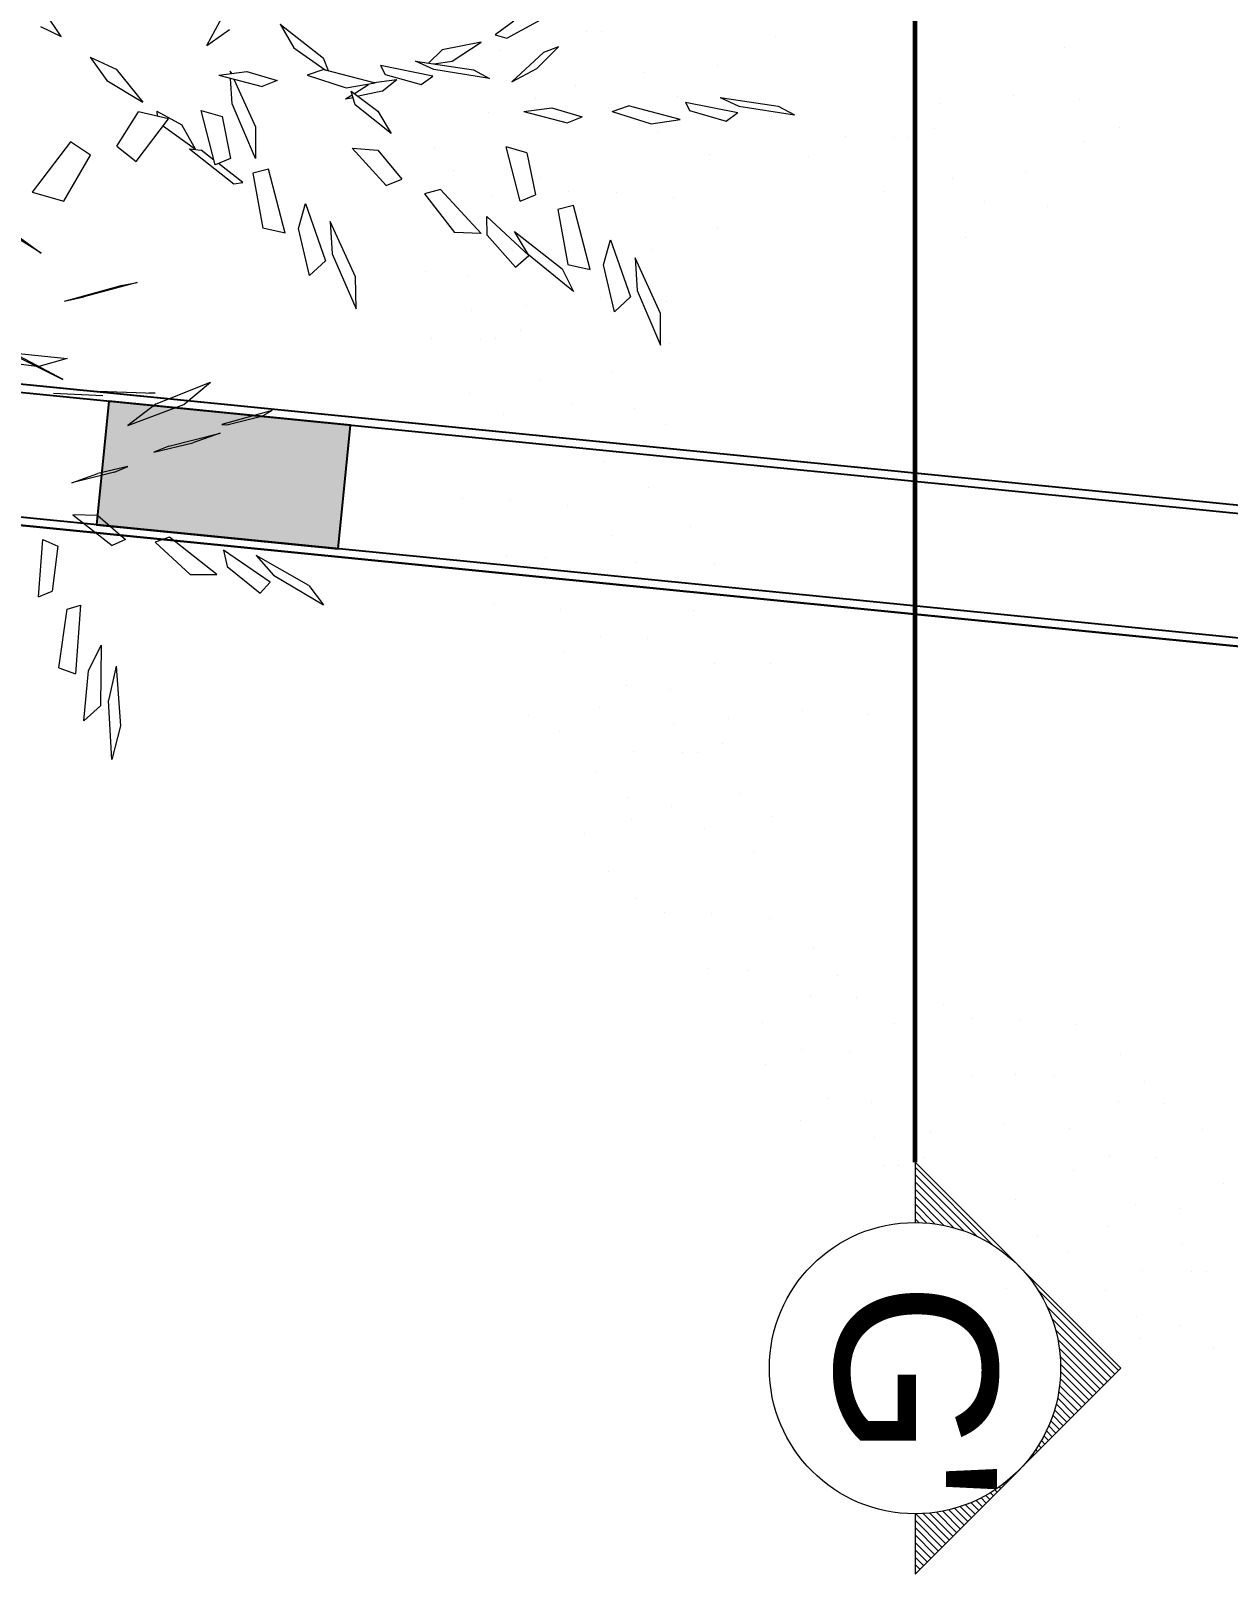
# Model space of a CAD drawing. Header units: metres. Extents: x 42 to 199, y -121 to 268.
# Drawn here: x 124.647 to 126.865, y -87.869 to -85.01 of the extents above; entities that cross this region are included whole.
import ezdxf
from ezdxf.enums import TextEntityAlignment as Align

# ---------------------------------------------------------------- set-up
doc = ezdxf.new("R2010")
doc.units = ezdxf.units.M
doc.header["$LTSCALE"] = 0.3
doc.linetypes.add('DASHDOT2', pattern=[0.5, 0.25, -0.125, 0, -0.125])
doc.layers.get('0').update_dxf_attribs({"color": 8})
for name, color, linetype, lineweight in [('A-AnnO-section lines', 8, 'Continuous', 18), ('A-LANDSCAPE', 8, 'Continuous', 5), ('DA HOUSE ARCH LAYOUT', 8, 'Continuous', 9)]:
    doc.layers.add(name, color=color, linetype=linetype, lineweight=lineweight)
for name, color, linetype in [('A-Cols', 8, 'Continuous'), ('A-Site Boundary', 8, 'Continuous'), ('A-Wall-Full', 8, 'Continuous'), ('A-Wall-Plst', 8, 'Continuous')]:
    doc.layers.add(name, color=color, linetype=linetype)
doc.styles.get("Standard").update_dxf_attribs({"font": 'arial.ttf'})

# ---------------------------------------------------------------- blocks, each defined once
blk = doc.blocks.new('zw$195B-flat-1-flat-1-flat-1-flat-1-flat-1-flat-1')
at = {"layer": 'A-Site Boundary', "color": 8, "ltscale": 0.6}
for points in [[(-3.9776, -0.1085), (-3.4816, 5.5764), (-2.9436, 11.7416), (-2.5633, 16.1008), (-2.2011, 20.2521), (1.5727, 19.7419), (5.0323, 19.2741), (8.9429, 18.7454), (12.7318, 18.2331), (16.7243, 17.6933), (21.1213, 17.0988), (25.111, 16.5594), (27.3947, 16.2506), (29.2079, 16.0055), (32.0196, 15.6253), (31.5318, 10.718), (30.9785, 5.1523), (30.2862, -1.8121)], [(-3.7186, -0.1311), (-3.2226, 5.5538), (-2.6846, 11.719), (-2.3043, 16.0782), (-1.9657, 19.9579), (1.5378, 19.4842), (4.9975, 19.0165), (8.9081, 18.4878), (12.6969, 17.9755), (16.6894, 17.4357), (21.0864, 16.8412), (25.0762, 16.3017), (27.3599, 15.993), (29.173, 15.7478), (31.7361, 15.4013), (31.2731, 10.7437), (30.7198, 5.178), (30.0275, -1.7864)]]:
    blk.add_lwpolyline(points, dxfattribs=at)
blk = doc.blocks.new('zw$CD40')
h = blk.add_hatch()
h.set_pattern_fill('ANSI31', color=8, scale=0.00077108, style=0)
h.set_pattern_definition([(45, (2.80108964, 1.68303136), (-6.81544715e-05, 6.81544715e-05), [])])
h.paths.add_polyline_path([(0.043944, 0.006515), (0.042036, 0.004607, -0.414214), (0.045853, 0.004607)])
h.paths.add_polyline_path([(0.042036, 0.004607), (0.040128, 0.002699), (0.041245, 0.002699, -0.198912)])
h.paths.add_polyline_path([(0.045853, 0.004607, -0.198912), (0.046643, 0.002699), (0.047761, 0.002699)])
at = {"color": 8}
for p, q in [((0.040128, 0.002699), (0.043944, 0.006515)), ((0.047761, 0.002699), (0.043944, 0.006515)), ((0.040128, 0.002699), (0.041245, 0.002699)), ((0.046643, 0.002699), (0.047761, 0.002699))]:
    blk.add_line(p, q, dxfattribs=at)
at = {"color": 8, "linetype": 'DASHDOT2', "ltscale": 0.3, "const_width": 0.0000907}
blk.add_lwpolyline([(0.040128, 0.002699), (0.003069, 0.002699)], dxfattribs=at)
at = {"color": 8}
blk.add_circle((0.043944, 0.002699), 0.002699, dxfattribs=at)
blk.add_attdef("A'", text='', height=0.003, dxfattribs=at).set_placement((0.04437, 0.002721), align=Align.MIDDLE)
blk = doc.blocks.new('SECTION LINES')
at = {"layer": 'A-AnnO-section lines', "color": 8}
ref = blk.add_blockref('zw$CD40', (126.0153, -83.0932), dxfattribs=dict(at, xscale=100, yscale=100, zscale=100, rotation=269.9999999999999))
ref.add_attrib("A'", "G'", dxfattribs={"layer": '0', "height": 0.3, "rotation": 270}).set_placement((126.2873, -87.5302), align=Align.MIDDLE)
blk = doc.blocks.new('MUSTER_0')
at = {"color": 8, "linetype": 'Continuous', "transparency": 33554585}
for p, q in [((7.3793, -2.8188), (7.3793, -2.8188)), ((7.2723, -2.8678), (7.2723, -2.8678)), ((7.1353, -2.8868), (7.1353, -2.8868)), ((7.2803, -2.8888), (7.2803, -2.8888)), ((7.3643, -2.8778), (7.3643, -2.8778)), ((7.2433, -2.9168), (7.2433, -2.9168)), ((7.1948, -2.9388), (7.1948, -2.9388)), ((7.4033, -2.9303), (7.4033, -2.9303)), ((7.0683, -2.9448), (7.0683, -2.9448)), ((7.3033, -2.9608), (7.3033, -2.9608)), ((7.3728, -2.9468), (7.3728, -2.9468)), ((7.1318, -2.9968), (7.1318, -2.9968)), ((7.2103, -3.0038), (7.2103, -3.0038)), ((7.3508, -3.0043), (7.3508, -3.0043)), ((7.0493, -3.0133), (7.0493, -3.0133)), ((7.2563, -3.0328), (7.2563, -3.0328)), ((7.0268, -3.0523), (7.0268, -3.0523)), ((7.0693, -3.0808), (7.0693, -3.0808)), ((7.1528, -3.0668), (7.1528, -3.0668)), ((7.3118, -3.0783), (7.3118, -3.0783)), ((7.4118, -3.0718), (7.4118, -3.0718)), ((6.9998, -3.1013), (6.9998, -3.1013)), ((7.1923, -3.1123), (7.1923, -3.1123)), ((7.3043, -3.1313), (7.3043, -3.1313)), ((7.1328, -3.1383), (7.1328, -3.1383)), ((7.3973, -3.1493), (7.3973, -3.1493)), ((6.9788, -3.1798), (6.9788, -3.1798)), ((7.0648, -3.1858), (7.0648, -3.1858)), ((7.2638, -3.1818), (7.2638, -3.1818)), ((7.3288, -3.2253), (7.3288, -3.2253)), ((7.0813, -3.2438), (7.0813, -3.2438)), ((7.1598, -3.2358), (7.1598, -3.2358)), ((6.9993, -3.2658), (6.9993, -3.2658)), ((7.3113, -3.2838), (7.3113, -3.2838)), ((7.1068, -3.3063), (7.1068, -3.3063)), ((7.0218, -3.3358), (7.0218, -3.3358)), ((7.2078, -3.3393), (7.2078, -3.3393)), ((7.2478, -3.3353), (7.2478, -3.3353)), ((7.2723, -3.3678), (7.2723, -3.3678)), ((7.0158, -3.3833), (7.0158, -3.3833)), ((7.1353, -3.3868), (7.1353, -3.3868)), ((7.2803, -3.3888), (7.2803, -3.3888)), ((6.9903, -3.4373), (6.9903, -3.4373)), ((7.1948, -3.4388), (7.1948, -3.4388)), ((7.2433, -3.4168), (7.2433, -3.4168)), ((7.0683, -3.4448), (7.0683, -3.4448)), ((7.1318, -3.4968), (7.1318, -3.4968)), ((7.2103, -3.5038), (7.2103, -3.5038)), ((7.0493, -3.5133), (7.0493, -3.5133)), ((7.2563, -3.5328), (7.2563, -3.5328)), ((7.0268, -3.5523), (7.0268, -3.5523)), ((5.6528, -3.5668), (5.6528, -3.5668)), ((7.0693, -3.5808), (7.0693, -3.5808)), ((7.1528, -3.5668), (7.1528, -3.5668)), ((6.9998, -3.6013), (6.9998, -3.6013)), ((5.6923, -3.6123), (5.6923, -3.6123)), ((7.1923, -3.6123), (7.1923, -3.6123)), ((5.6328, -3.6383), (5.6328, -3.6383)), ((5.8043, -3.6313), (5.8043, -3.6313)), ((6.6328, -3.6383), (6.6328, -3.6383)), ((7.1328, -3.6383), (7.1328, -3.6383)), ((5.5648, -3.6858), (5.5648, -3.6858)), ((5.7638, -3.6818), (5.7638, -3.6818)), ((6.9788, -3.6798), (6.9788, -3.6798)), ((7.0648, -3.6858), (7.0648, -3.6858)), ((5.6598, -3.7358), (5.6598, -3.7358)), ((5.8288, -3.7253), (5.8288, -3.7253)), ((5.8903, -3.7353), (5.8903, -3.7353)), ((6.6598, -3.7358), (6.6598, -3.7358)), ((6.8288, -3.7253), (6.8288, -3.7253)), ((6.8903, -3.7353), (6.8903, -3.7353)), ((7.0813, -3.7438), (7.0813, -3.7438)), ((6.9993, -3.7658), (6.9993, -3.7658)), ((5.8113, -3.7838), (5.8113, -3.7838)), ((6.8113, -3.7838), (6.8113, -3.7838)), ((5.8793, -3.8188), (5.8793, -3.8188)), ((6.6068, -3.8063), (6.6068, -3.8063)), ((6.8793, -3.8188), (6.8793, -3.8188)), ((5.7078, -3.8393), (5.7078, -3.8393)), ((5.7478, -3.8353), (5.7478, -3.8353)), ((6.7078, -3.8393), (6.7078, -3.8393)), ((6.7478, -3.8353), (6.7478, -3.8353)), ((7.0218, -3.8358), (7.0218, -3.8358)), ((5.7723, -3.8678), (5.7723, -3.8678)), ((5.7803, -3.8888), (5.7803, -3.8888)), ((5.8643, -3.8778), (5.8643, -3.8778)), ((6.6353, -3.8868), (6.6353, -3.8868)), ((6.7723, -3.8678), (6.7723, -3.8678)), ((6.7803, -3.8888), (6.7803, -3.8888)), ((6.8643, -3.8778), (6.8643, -3.8778)), ((7.0158, -3.8833), (7.0158, -3.8833)), ((6.4903, -3.9373), (6.4903, -3.9373)), ((6.7433, -3.9168), (6.7433, -3.9168)), ((6.9033, -3.9303), (6.9033, -3.9303)), ((6.9903, -3.9373), (6.9903, -3.9373)), ((5.8033, -3.9608), (5.8033, -3.9608)), ((6.5683, -3.9448), (6.5683, -3.9448)), ((6.6948, -3.9388), (6.6948, -3.9388)), ((6.8033, -3.9608), (6.8033, -3.9608)), ((6.8728, -3.9468), (6.8728, -3.9468)), ((5.8508, -4.0043), (5.8508, -4.0043)), ((6.4473, -3.9908), (6.4473, -3.9908)), ((6.6318, -3.9968), (6.6318, -3.9968)), ((6.7103, -4.0038), (6.7103, -4.0038)), ((6.8508, -4.0043), (6.8508, -4.0043)), ((6.9473, -3.9908), (6.9473, -3.9908)), ((6.5493, -4.0133), (6.5493, -4.0133)), ((6.7563, -4.0328), (6.7563, -4.0328)), ((6.5268, -4.0523), (6.5268, -4.0523)), ((5.8118, -4.0783), (5.8118, -4.0783)), ((6.3118, -4.0783), (6.3118, -4.0783)), ((6.4118, -4.0718), (6.4118, -4.0718)), ((6.5693, -4.0808), (6.5693, -4.0808)), ((6.6528, -4.0668), (6.6528, -4.0668)), ((6.8118, -4.0783), (6.8118, -4.0783)), ((5.9998, -4.1013), (5.9998, -4.1013)), ((6.4998, -4.1013), (6.4998, -4.1013)), ((5.6923, -4.1123), (5.6923, -4.1123)), ((6.1923, -4.1123), (6.1923, -4.1123)), ((6.6923, -4.1123), (6.6923, -4.1123)), ((5.8043, -4.1313), (5.8043, -4.1313)), ((5.8973, -4.1493), (5.8973, -4.1493)), ((6.1328, -4.1383), (6.1328, -4.1383)), ((6.3043, -4.1313), (6.3043, -4.1313)), ((6.3973, -4.1493), (6.3973, -4.1493)), ((6.6328, -4.1383), (6.6328, -4.1383)), ((6.8043, -4.1313), (6.8043, -4.1313)), ((5.7638, -4.1818), (5.7638, -4.1818)), ((5.9788, -4.1798), (5.9788, -4.1798)), ((6.0648, -4.1858), (6.0648, -4.1858)), ((6.2638, -4.1818), (6.2638, -4.1818)), ((6.4788, -4.1798), (6.4788, -4.1798)), ((6.5648, -4.1858), (6.5648, -4.1858)), ((5.8288, -4.2253), (5.8288, -4.2253)), ((5.8903, -4.2353), (5.8903, -4.2353)), ((6.0813, -4.2438), (6.0813, -4.2438)), ((6.1598, -4.2358), (6.1598, -4.2358)), ((6.3288, -4.2253), (6.3288, -4.2253)), ((6.3903, -4.2353), (6.3903, -4.2353)), ((6.5813, -4.2438), (6.5813, -4.2438)), ((6.6598, -4.2358), (6.6598, -4.2358)), ((5.9993, -4.2658), (5.9993, -4.2658)), ((6.4993, -4.2658), (6.4993, -4.2658)), ((5.8113, -4.2838), (5.8113, -4.2838)), ((6.3113, -4.2838), (6.3113, -4.2838)), ((6.1068, -4.3063), (6.1068, -4.3063)), ((5.8793, -4.3188), (5.8793, -4.3188)), ((6.0218, -4.3358), (6.0218, -4.3358)), ((6.2078, -4.3393), (6.2078, -4.3393)), ((6.2478, -4.3353), (6.2478, -4.3353)), ((6.3793, -4.3188), (6.3793, -4.3188)), ((6.5218, -4.3358), (6.5218, -4.3358)), ((5.7723, -4.3678), (5.7723, -4.3678)), ((5.7803, -4.3888), (5.7803, -4.3888)), ((5.8643, -4.3778), (5.8643, -4.3778)), ((6.0158, -4.3833), (6.0158, -4.3833)), ((6.1353, -4.3868), (6.1353, -4.3868)), ((6.2723, -4.3678), (6.2723, -4.3678)), ((6.2803, -4.3888), (6.2803, -4.3888)), ((6.3643, -4.3778), (6.3643, -4.3778)), ((5.9033, -4.4303), (5.9033, -4.4303)), ((6.2433, -4.4168), (6.2433, -4.4168)), ((5.8728, -4.4468), (5.8728, -4.4468)), ((5.9903, -4.4373), (5.9903, -4.4373)), ((6.0683, -4.4448), (6.0683, -4.4448)), ((6.1948, -4.4388), (6.1948, -4.4388)), ((6.3033, -4.4608), (6.3033, -4.4608)), ((5.8508, -4.5043), (5.8508, -4.5043)), ((5.9473, -4.4908), (5.9473, -4.4908)), ((6.1318, -4.4968), (6.1318, -4.4968)), ((6.2103, -4.5038), (6.2103, -4.5038)), ((6.0493, -4.5133), (6.0493, -4.5133)), ((6.0268, -4.5523), (6.0268, -4.5523)), ((5.9118, -4.5718), (5.9118, -4.5718))]:
    blk.add_line(p, q, dxfattribs=at)
blk = doc.blocks.new('02PTRX29')
at = {"color": 8, "linetype": 'Continuous', "transparency": 33554572}
for p, q in [((-0.37098, -0.05124), (-0.37838, -0.03757)), ((-0.32126, -0.0482), (-0.31595, -0.04023)), ((-0.47345, -0.04871), (-0.48522, -0.04238)), ((-0.47592, -0.04289), (-0.46947, -0.04757)), ((-0.39603, -0.0439), (-0.41083, -0.05554)), ((-0.39603, -0.0439), (-0.40077, -0.05199)), ((-0.37098, -0.05124), (-0.37876, -0.0458)), ((-0.31424, -0.04478), (-0.32126, -0.0482)), ((-0.4837, -0.05908), (-0.4911, -0.05174)), ((-0.4911, -0.05174), (-0.48598, -0.05364)), ((-0.46947, -0.04757), (-0.47345, -0.04871)), ((-0.45485, -0.05655), (-0.46472, -0.0501)), ((-0.46472, -0.0501), (-0.45144, -0.05275)), ((-0.40077, -0.05199), (-0.4114, -0.05958)), ((-0.48598, -0.05364), (-0.47516, -0.06363)), ((-0.44233, -0.05655), (-0.46207, -0.05958)), ((-0.44859, -0.05756), (-0.45485, -0.05655)), ((-0.45144, -0.05275), (-0.4467, -0.05731)), ((-0.44859, -0.05946), (-0.44233, -0.05655)), ((-0.41254, -0.05984), (-0.41083, -0.05554)), ((-0.33113, -0.05528), (-0.34005, -0.05933)), ((-0.33113, -0.05528), (-0.33682, -0.06325)), ((-0.47516, -0.06363), (-0.4837, -0.05908)), ((-0.46757, -0.06249), (-0.44859, -0.05946)), ((-0.46207, -0.05958), (-0.46757, -0.06249)), ((-0.44821, -0.06174), (-0.43038, -0.05807)), ((-0.44423, -0.06452), (-0.44821, -0.06174)), ((-0.43189, -0.0611), (-0.44423, -0.06452)), ((-0.43094, -0.0668), (-0.43588, -0.06287)), ((-0.4281, -0.06389), (-0.43588, -0.06287)), ((-0.43038, -0.05807), (-0.43189, -0.0611)), ((-0.41102, -0.05946), (-0.42848, -0.06401)), ((-0.40533, -0.06136), (-0.41861, -0.06566)), ((-0.41102, -0.05946), (-0.40533, -0.06136)), ((-0.38464, -0.06009), (-0.39508, -0.06325)), ((-0.39508, -0.06325), (-0.38996, -0.06528)), ((-0.37516, -0.06136), (-0.38996, -0.06528)), ((-0.38028, -0.06275), (-0.38768, -0.07907)), ((-0.37516, -0.06136), (-0.38464, -0.06009)), ((-0.37971, -0.07122), (-0.37914, -0.06249)), ((-0.37952, -0.06085), (-0.37895, -0.05996)), ((-0.37895, -0.05996), (-0.37914, -0.06085)), ((-0.34005, -0.05933), (-0.34916, -0.07059)), ((-0.33682, -0.06325), (-0.34916, -0.07059)), ((-0.43094, -0.0668), (-0.42279, -0.06857)), ((-0.42032, -0.0668), (-0.42943, -0.07363)), ((-0.42848, -0.06401), (-0.4281, -0.06389)), ((-0.41861, -0.06566), (-0.42848, -0.06401)), ((-0.42146, -0.06768), (-0.4262, -0.06452)), ((-0.42165, -0.07148), (-0.42032, -0.0668)), ((-0.41842, -0.06945), (-0.4207, -0.06806)), ((-0.56624, -0.07198), (-0.57175, -0.07489)), ((-0.55277, -0.07198), (-0.57175, -0.07489)), ((-0.54632, -0.06895), (-0.56624, -0.07198)), ((-0.54632, -0.06895), (-0.55277, -0.07198)), ((-0.53455, -0.07059), (-0.55239, -0.07413)), ((-0.53588, -0.0735), (-0.54841, -0.07704)), ((-0.53455, -0.07059), (-0.53588, -0.0735)), ((-0.53266, -0.07654), (-0.51501, -0.07186)), ((-0.50951, -0.07375), (-0.52279, -0.07805)), ((-0.50951, -0.07375), (-0.51501, -0.07186)), ((-0.48882, -0.07249), (-0.49926, -0.07565)), ((-0.47933, -0.07375), (-0.49414, -0.07768)), ((-0.47933, -0.07375), (-0.48882, -0.07249)), ((-0.43398, -0.08134), (-0.42165, -0.07148)), ((-0.42943, -0.07363), (-0.43398, -0.08134)), ((-0.41842, -0.06945), (-0.42108, -0.06895)), ((-0.38768, -0.08982), (-0.37971, -0.07122)), ((-0.36908, -0.0735), (-0.37629, -0.07552)), ((-0.37383, -0.09197), (-0.36908, -0.0735)), ((-0.3539, -0.07363), (-0.36244, -0.07831)), ((-0.3539, -0.07363), (-0.35409, -0.0754)), ((-0.54841, -0.07704), (-0.55239, -0.07413)), ((-0.52279, -0.07805), (-0.53266, -0.07654)), ((-0.49414, -0.07768), (-0.49926, -0.07565)), ((-0.38768, -0.07907), (-0.38768, -0.08982)), ((-0.37629, -0.07552), (-0.37914, -0.08982)), ((-0.36719, -0.08666), (-0.36244, -0.07831)), ((-0.35618, -0.07881), (-0.36719, -0.08666)), ((-0.35789, -0.07628), (-0.34764, -0.07388)), ((-0.34688, -0.09083), (-0.35789, -0.07628)), ((-0.34024, -0.08565), (-0.34764, -0.07388)), ((-0.33132, -0.08868), (-0.32449, -0.08413)), ((-0.32449, -0.08413), (-0.3114, -0.10133)), ((-0.48028, -0.08792), (-0.48332, -0.10222)), ((-0.48028, -0.08792), (-0.47326, -0.0859)), ((-0.47801, -0.10437), (-0.47326, -0.0859)), ((-0.42943, -0.08704), (-0.43759, -0.0969)), ((-0.4207, -0.08628), (-0.43227, -0.09905)), ((-0.4207, -0.08628), (-0.42943, -0.08704)), ((-0.3651, -0.08653), (-0.38028, -0.09855)), ((-0.37345, -0.09045), (-0.36908, -0.08704)), ((-0.3651, -0.08653), (-0.36908, -0.08704)), ((-0.34024, -0.08565), (-0.34688, -0.09083)), ((-0.32221, -0.10437), (-0.33132, -0.08868)), ((-0.39774, -0.11537), (-0.39204, -0.09349)), ((-0.39204, -0.09349), (-0.38673, -0.09488)), ((-0.38673, -0.09488), (-0.39015, -0.1136)), ((-0.38332, -0.09804), (-0.37497, -0.09159)), ((-0.37914, -0.08982), (-0.37383, -0.09197)), ((-0.43227, -0.09905), (-0.43759, -0.0969)), ((-0.38028, -0.09855), (-0.38332, -0.09804)), ((-0.47801, -0.10437), (-0.48332, -0.10222)), ((-0.46472, -0.1155), (-0.45087, -0.10045)), ((-0.44537, -0.10196), (-0.45561, -0.11512)), ((-0.45087, -0.10045), (-0.44537, -0.10196)), ((-0.40476, -0.10525), (-0.41159, -0.12474)), ((-0.40229, -0.11373), (-0.40476, -0.10525)), ((-0.3114, -0.10133), (-0.32221, -0.10437)), ((-0.50192, -0.12777), (-0.49622, -0.10589)), ((-0.49622, -0.10589), (-0.49091, -0.10728)), ((-0.49091, -0.10728), (-0.49432, -0.126)), ((-0.46662, -0.10968), (-0.48104, -0.12296)), ((-0.46681, -0.11601), (-0.46662, -0.10968)), ((-0.47611, -0.11474), (-0.49243, -0.12752)), ((-0.48085, -0.12271), (-0.47611, -0.11474)), ((-0.46472, -0.1155), (-0.45561, -0.11512)), ((-0.42184, -0.1303), (-0.41311, -0.11133)), ((-0.41311, -0.11133), (-0.41387, -0.12246)), ((-0.40609, -0.1298), (-0.40229, -0.11373)), ((-0.39774, -0.11537), (-0.39015, -0.1136)), ((-0.30001, -0.11171), (-0.31443, -0.12221)), ((-0.50894, -0.11765), (-0.51577, -0.13713)), ((-0.50647, -0.12613), (-0.50894, -0.11765)), ((-0.46681, -0.11601), (-0.47649, -0.12701)), ((-0.23334, -0.11846), (-0.32183, -0.16522)), ((-0.23113, -0.12005), (-0.32183, -0.16534)), ((-0.31443, -0.12221), (-0.30741, -0.11778)), ((-0.52601, -0.14283), (-0.51729, -0.12372)), ((-0.51729, -0.12372), (-0.51804, -0.13498)), ((-0.51026, -0.14219), (-0.50647, -0.12613)), ((-0.49432, -0.126), (-0.50192, -0.12777)), ((-0.49622, -0.13524), (-0.48085, -0.12271)), ((-0.47649, -0.12701), (-0.48104, -0.12296)), ((-0.41387, -0.12246), (-0.42203, -0.14118)), ((-0.40609, -0.1298), (-0.41159, -0.12474)), ((-0.49243, -0.12752), (-0.49622, -0.13524)), ((-0.42203, -0.14118), (-0.42184, -0.1303)), ((-0.51804, -0.13498), (-0.52601, -0.15358)), ((-0.34176, -0.13321), (-0.34726, -0.1322)), ((-0.34726, -0.1322), (-0.32904, -0.13713)), ((-0.3224, -0.13852), (-0.34176, -0.13321)), ((-0.51577, -0.13713), (-0.51026, -0.14219)), ((-0.3224, -0.13852), (-0.32904, -0.13713)), ((-0.52601, -0.15358), (-0.52601, -0.14283)), ((-0.30456, -0.15624), (-0.32335, -0.15813)), ((-0.32335, -0.15813), (-0.31367, -0.16092)), ((-0.31367, -0.16092), (-0.31348, -0.16092)), ((-0.31348, -0.16092), (-0.3131, -0.16092)), ((-0.3131, -0.16092), (-0.31291, -0.16092)), ((-0.31291, -0.16092), (-0.29394, -0.15851)), ((-0.3632, -0.17382), (-0.37231, -0.16623)), ((-0.35371, -0.17369), (-0.37231, -0.16623)), ((-0.34403, -0.18103), (-0.3632, -0.17382)), ((-0.35371, -0.17369), (-0.34403, -0.18103)), ((-0.33379, -0.16927), (-0.35333, -0.17002)), ((-0.35333, -0.17002), (-0.35125, -0.17002)), ((-0.31861, -0.17002), (-0.3355, -0.17078)), ((-0.39337, -0.17597), (-0.39015, -0.17774)), ((-0.39337, -0.17597), (-0.3761, -0.18065)), ((-0.37781, -0.18078), (-0.39015, -0.17774)), ((-0.3761, -0.18065), (-0.37781, -0.18078)), ((-0.35808, -0.18812), (-0.37554, -0.18369)), ((-0.37554, -0.18369), (-0.36624, -0.18698)), ((-0.35295, -0.19014), (-0.36624, -0.18698)), ((-0.35808, -0.18812), (-0.35295, -0.19014)), ((-0.34403, -0.19507), (-0.33379, -0.19748)), ((-0.33948, -0.19697), (-0.34403, -0.19507)), ((-0.33948, -0.19697), (-0.32487, -0.20064)), ((-0.32487, -0.20064), (-0.33379, -0.19748)), ((-0.33379, -0.21177), (-0.34328, -0.22)), ((-0.32525, -0.21152), (-0.33872, -0.22202)), ((-0.33379, -0.21177), (-0.32525, -0.21152)), ((-0.3744, -0.23189), (-0.35827, -0.21924)), ((-0.35333, -0.22088), (-0.36529, -0.23189)), ((-0.35827, -0.21924), (-0.35333, -0.22088)), ((-0.34328, -0.22), (-0.33872, -0.22202)), ((-0.315, -0.22), (-0.32013, -0.22227)), ((-0.31348, -0.2396), (-0.315, -0.22)), ((-0.4059, -0.23568), (-0.38787, -0.22543)), ((-0.38787, -0.22543), (-0.39375, -0.23214)), ((-0.39261, -0.23454), (-0.37667, -0.22366)), ((-0.37667, -0.22366), (-0.378, -0.22923)), ((-0.32013, -0.22227), (-0.31823, -0.23758)), ((-0.378, -0.22923), (-0.3892, -0.23834)), ((-0.36529, -0.23189), (-0.3744, -0.23189)), ((-0.39375, -0.23214), (-0.41083, -0.24226)), ((-0.4059, -0.23568), (-0.41083, -0.24226)), ((-0.3892, -0.23834), (-0.39261, -0.23454)), ((-0.32335, -0.24378), (-0.32791, -0.24239)), ((-0.32791, -0.24239), (-0.3262, -0.26592)), ((-0.31348, -0.2396), (-0.31823, -0.23758)), ((-0.3205, -0.26377), (-0.32335, -0.24378)), ((-0.33056, -0.2649), (-0.33493, -0.25605)), ((-0.33493, -0.25605), (-0.33474, -0.2768)), ((-0.34005, -0.26326), (-0.34157, -0.28363)), ((-0.34005, -0.26326), (-0.33739, -0.27503)), ((-0.32904, -0.28198), (-0.33056, -0.2649)), ((-0.3205, -0.26377), (-0.3262, -0.26592)), ((-0.33853, -0.29514), (-0.33739, -0.27503)), ((-0.33474, -0.2768), (-0.32904, -0.28198)), ((-0.34157, -0.28363), (-0.33853, -0.29514))]:
    blk.add_line(p, q, dxfattribs=at)
blk = doc.blocks.new('zw$B4E6')
at = {"layer": 'A-Cols', "ltscale": 0.25}
h = blk.add_hatch(color=256, dxfattribs=at)
h.dxf.hatch_style = 1
h.paths.add_polyline_path([(0, 0.23), (0, 0), (0.45, 0), (0.45, 0.23)])
blk.add_lwpolyline([(0, 0.23), (0, 0), (0.45, 0), (0.45, 0.23)], close=True, dxfattribs=at)
blk = doc.blocks.new('DA HOUSE ARCH LAYOUT')
at = {"layer": 'A-Wall-Full', "color": 8}
blk.add_lwpolyline([(-18.438, 13.0328), (-18.4067, 13.261), (36.5875, 8.4624), (31.9647, -25.7283), (-23.0108, -20.2632), (-22.8333, -18.9707), (-22.6055, -19.002), (-22.7505, -20.058), (31.7666, -25.4775), (36.3273, 8.2543)], close=True, dxfattribs=at)
at = {"layer": 'A-Wall-Plst', "color": 8}
blk.add_lwpolyline([(-9.4697, 12.2352), (-9.4697, 9.7912), (-10.4447, 9.7912), (-10.4447, 9.5312), (-9.2097, 9.5312), (-9.2097, 12.2125), (36.3103, 8.2407), (31.7536, -25.4611), (-18.6707, -20.4485), (-18.654, -20.3271), (-18.8323, -20.3026), (-18.8499, -20.4306), (-20.3137, -20.2851), (-20.3063, -20.2312), (-20.5639, -20.1958), (-20.5726, -20.2594), (-22.7335, -20.0446), (-22.5885, -18.9891), (-22.8461, -18.9538), (-23.0278, -20.2766), (31.9777, -25.7447), (36.6045, 8.476), (-18.4196, 13.2772), (-18.455, 13.0192)], close=True, dxfattribs=at)
at = {"layer": 'A-AnnO-section lines', "color": 8, "ltscale": 0.25}
blk.add_blockref('SECTION LINES', (-97.1462, 60.628), dxfattribs=at)
at = {"layer": 'A-Cols', "color": 8, "ltscale": 0.25, "rotation": 354.3228920286048}
blk.add_blockref('zw$B4E6', (27.6221, -25.2966), dxfattribs=at)
at = {"layer": 'A-LANDSCAPE', "color": 8, "lineweight": 35, "transparency": 33554457}
for name, p, xscale, yscale, zscale, rotation in [('02PTRX29', (25.8139, -24.1307), -5.424908083668589, 5.424908083668587, 5.424908083668588, 359.9999999999996), ('MUSTER_0', (35.8005, -19.5168), 1.205351243692543, 1.205351243692543, 1.205351243692543, 251.0061319040827)]:
    blk.add_blockref(name, p, dxfattribs=dict(at, xscale=xscale, yscale=yscale, zscale=zscale, rotation=rotation))
at = {"layer": 'A-Site Boundary', "color": 8, "rotation": 270}
blk.add_blockref('zw$195B-flat-1-flat-1-flat-1-flat-1-flat-1-flat-1', (16.3523, 6.275), dxfattribs=at)

msp = doc.modelspace()

# ---------------------------------------------------------------- block references
at = {"layer": 'DA HOUSE ARCH LAYOUT'}
msp.add_blockref('DA HOUSE ARCH LAYOUT', (97.1462, -60.628), dxfattribs=at)

doc.saveas('drawing.dxf')
